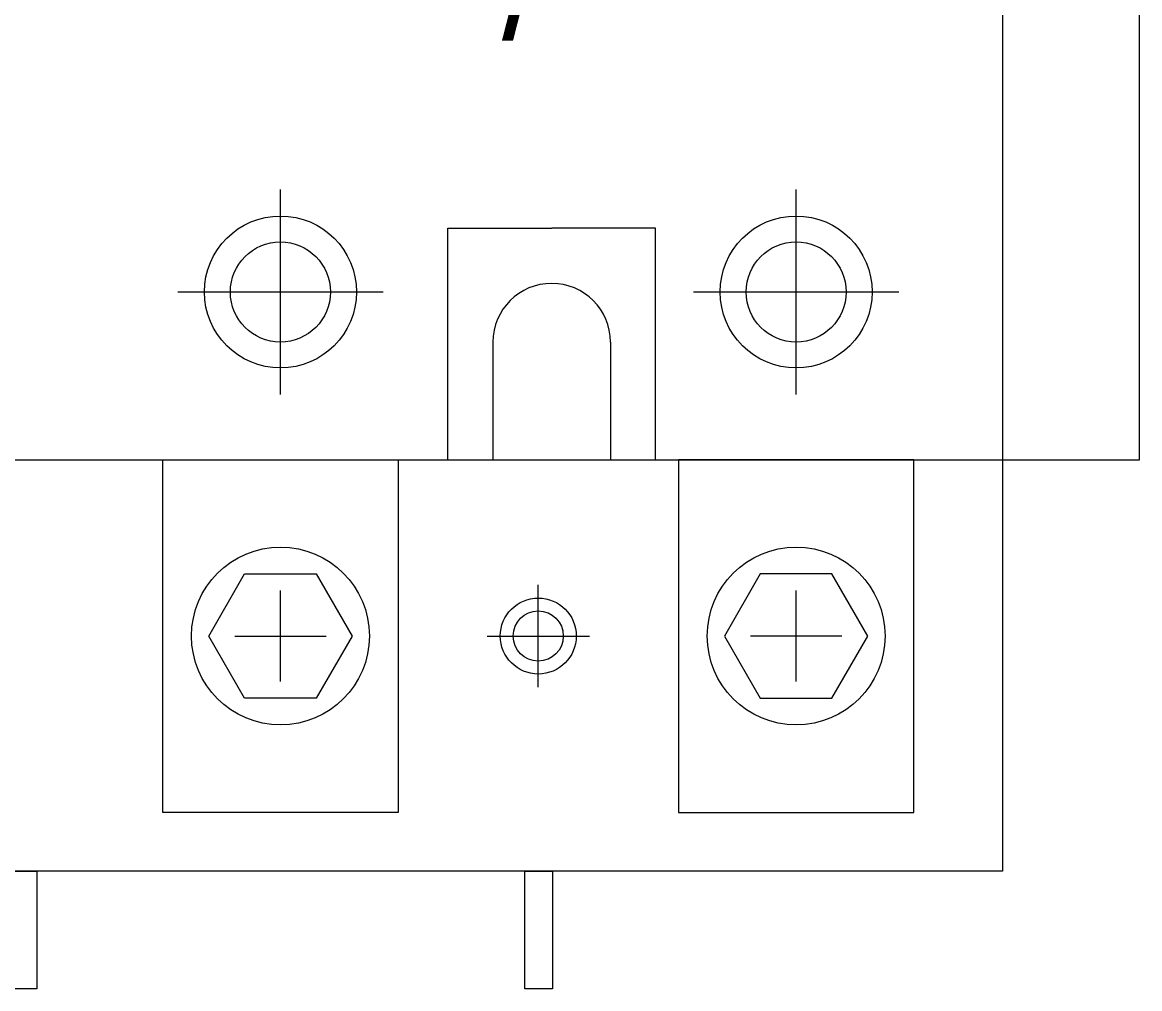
# Model space of a CAD drawing. Extents: x 395749 to 396249, y 357295 to 357995.
# Drawn here: x 395886 to 395943, y 357749.5 to 357798.9 of the extents above; entities that cross this region are included whole.
import ezdxf

# ---------------------------------------------------------------- set-up
doc = ezdxf.new("R2010")
doc.units = 0
doc.header["$MEASUREMENT"] = 0
doc.layers.add('细线', color=7, linetype='Continuous', lineweight=0)

# ---------------------------------------------------------------- blocks, each defined once
blk = doc.blocks.new('Manufacturer光辉PartName隔离开关Series100ShellFrameLimitingCurrentRemarkPartTypeMinCurrent16MaxCurrent100Poles4PMinPower0MaxPower0LibType2DelFlgfalseUpdateDate')
at = {"layer": '细线', "color": 7, "transparency": 33554687}
for p, q in [((13.157, -31.676), (13.157, -21.205)), ((39.472, -31.676), (39.472, -21.205)), ((21.7, -35), (21.7, -23.186)), ((21.7, -23.186), (27, -23.186)), ((32.3, -23.186), (27, -23.186)), ((32.3, -35), (32.3, -23.186)), ((7.922, -26.44), (18.393, -26.44)), ((34.236, -26.44), (44.707, -26.44)), ((24, -29), (24, -35)), ((30, -29), (30, -35)), ((26.314, -46.618), (26.314, -41.382)), ((13.157, -46.327), (13.157, -41.673)), ((39.472, -46.327), (39.472, -41.673)), ((10.83, -44), (15.484, -44)), ((23.697, -44), (28.932, -44)), ((41.798, -44), (37.145, -44))]:
    blk.add_line(p, q, dxfattribs=at)
for points in [[(-50, 56), (50, 56), (50, -56), (-50, -56)], [(-50, -35), (57, -35), (57, 35), (-50, 35)], [(7.157, -35), (19.157, -35), (19.157, -53), (7.157, -53)], [(45.472, -35), (33.472, -35), (33.472, -53), (45.472, -53)], [(14.985, -40.834), (16.813, -44), (14.985, -47.166), (11.329, -47.166), (9.502, -44), (11.329, -40.834)], [(37.644, -40.834), (35.816, -44), (37.644, -47.166), (41.299, -47.166), (43.127, -44), (41.299, -40.834)], [(-0.68, -56), (0.726, -56), (0.726, -62), (-0.68, -62)], [(25.634, -56), (27.041, -56), (27.041, -62), (25.634, -62)]]:
    blk.add_lwpolyline(points, close=True, dxfattribs=at)
for centre, radius in [((13.157, -26.44), 3.878), ((39.472, -26.44), 3.878), ((13.157, -26.44), 2.554), ((39.472, -26.44), 2.554), ((13.157, -44), 4.537), ((39.472, -44), 4.537), ((26.314, -44), 1.939), ((26.314, -44), 1.277)]:
    blk.add_circle(centre, radius, dxfattribs=at)
blk.add_arc((27, -29), 3, 0, 180, dxfattribs=at)
at = {"layer": '细线', "color": 7, "transparency": 33554687, "insert": (-34.445, -2.416), "char_height": 9, "width": 100, "attachment_point": 1}
blk.add_mtext('\\pxqc;{\\fFangSong_GB2312|b0|i0|c134|p49;\\W0.7;80-100A/4P}', dxfattribs=at)

msp = doc.modelspace()

# ---------------------------------------------------------------- block references
msp.add_blockref('Manufacturer光辉PartName隔离开关Series100ShellFrameLimitingCurrentRemarkPartTypeMinCurrent16MaxCurrent100Poles4PMinPower0MaxPower0LibType2DelFlgfalseUpdateDate', (395886.029, 357811.536))

doc.saveas('drawing.dxf')
